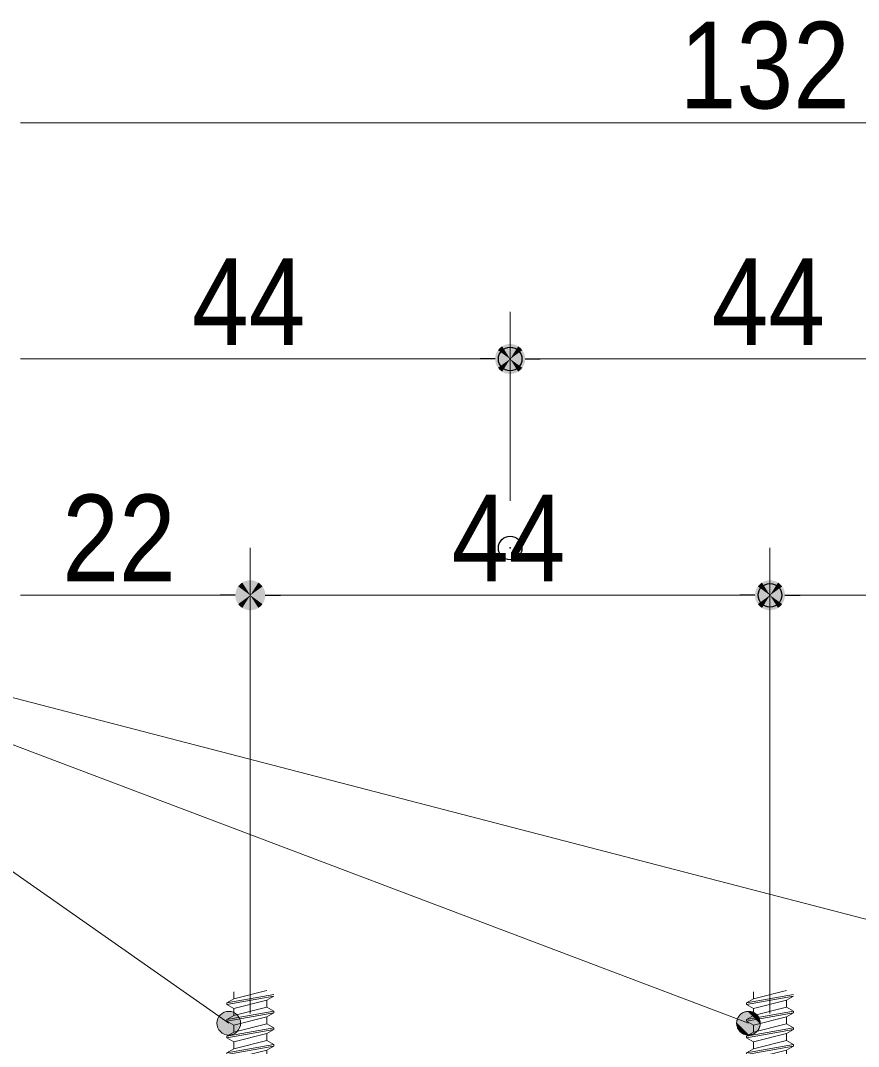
# Model space of a CAD drawing. Units: millimetres, scale not verified, with parts at other scales. Extents: x -6062 to 6062, y -3045 to 3045.
# Drawn here: x 683.4 to 1038.1, y 1014 to 1448.2 of the extents above; entities that cross this region are included whole.
import ezdxf
from ezdxf.enums import TextEntityAlignment as Align

# ---------------------------------------------------------------- set-up
doc = ezdxf.new("R2010")
doc.units = ezdxf.units.MM
doc.header["$LTSCALE"] = 20
doc.header["$PDMODE"] = 32
doc.header["$PDSIZE"] = 10
doc.linetypes.add('USER2', pattern=[2.91, 1.76, -0.4, 0.35, -0.4])
for name, color, linetype, lineweight in [('0-0_3一般', 7, 'Continuous', 15), ('0-1_2寸法-3', 7, 'Continuous', 15), ('0-2_2寸法-1', 7, 'Continuous', 15), ('0-3_0', 7, 'Continuous', 25)]:
    doc.layers.add(name, color=color, linetype=linetype, lineweight=lineweight)
doc.layers.add('0-4_Defpoints', color=7, linetype='Continuous')
doc.styles.add('ＭＳ Ｐゴシック', font='')
doc.styles.get('ＭＳ Ｐゴシック').set_extended_font_data('MS PGothic')

# ---------------------------------------------------------------- blocks, each defined once
blk = doc.blocks.new('グループ-10')
at = {"layer": '0-0_3一般'}
for p, q in [((51163.7, 20636.7), (51563.7, 20707.3)), ((51503.7, 20755.3), (51223.7, 20684.6)), ((51223.7, 20743.4), (51223.7, 20684.6)), ((51503.7, 20672.7), (51563.7, 20707.3)), ((51503.7, 20672.7), (51503.7, 20614)), ((51163.7, 20636.7), (51163.7, 20650)), ((51223.7, 20602), (51223.7, 20543.3)), ((51563.7, 20579.3), (51163.7, 20508.7)), ((51163.7, 20508.7), (51223.7, 20543.3)), ((51163.7, 20495.3), (51163.7, 20508.7)), ((51163.7, 20495.3), (51223.7, 20460.7)), ((51223.7, 20460.7), (51503.7, 20531.4)), ((51503.7, 20531.4), (51563.7, 20566)), ((51503.7, 20531.4), (51503.7, 20472.6)), ((51163.7, 20354), (51563.7, 20424.7)), ((51503.7, 20472.6), (51223.7, 20402)), ((51223.7, 20460.7), (51223.7, 20402)), ((51563.7, 20438), (51503.7, 20472.6)), ((51503.7, 20390), (51563.7, 20424.7)), ((51563.7, 20424.7), (51563.7, 20438)), ((51163.7, 20354), (51163.7, 20367.3)), ((51503.7, 20390), (51503.7, 20331.3)), ((51563.7, 20296.7), (51163.7, 20226)), ((51163.7, 20226), (51223.7, 20260.6)), ((51223.7, 20319.4), (51223.7, 20260.6)), ((51223.7, 20178), (51503.7, 20248.7)), ((51503.7, 20248.7), (51563.7, 20283.3)), ((51503.7, 20248.7), (51503.7, 20190)), ((51163.7, 20212.7), (51163.7, 20226)), ((51163.7, 20212.7), (51223.7, 20178)), ((51503.7, 20190), (51223.7, 20119.3)), ((51223.7, 20178), (51223.7, 20119.3)), ((51563.7, 20155.3), (51503.7, 20190)), ((51563.7, 20142), (51563.7, 20155.3)), ((51163.7, 20071.3), (51563.7, 20142)), ((51163.7, 20071.3), (51163.7, 20084.7)), ((51503.7, 20107.4), (51563.7, 20142)), ((51503.7, 20107.4), (51503.7, 20048.6)), ((51563.7, 20014), (51163.7, 19943.3)), ((51163.7, 19943.3), (51223.7, 19978)), ((51223.7, 20036.7), (51223.7, 19978)), ((51503.7, 19966), (51563.7, 20000.7)), ((51163.7, 19930), (51163.7, 19943.3)), ((51163.7, 19930), (51223.5, 19895.5)), ((51223.5, 19895.5), (51223.7, 19895.4)), ((51223.7, 19895.4), (51503.7, 19966)), ((51503.7, 19966), (51503.7, 19900)), ((51173.7, 19850), (51553.7, 19850)), ((51553.7, 19850), (51713.7, 19850)), ((51713.7, 19850), (51713.7, 19777.8))]:
    blk.add_line(p, q, dxfattribs=at)
at = {"layer": '0-0_3一般', "linetype": 'USER2'}
blk.add_line((51363.7, 19590), (51363.7, 19541.7), dxfattribs=at)
at = {"layer": '0-0_3一般'}
for points in [[(51563.7, 20720.7), (51163.7, 20650), (51223.7, 20684.6)], [(51163.7, 20636.7), (51223.7, 20602), (51503.7, 20672.7)], [(51563.7, 20579.3), (51503.7, 20614), (51223.7, 20543.3)], [(51163.7, 20495.3), (51563.7, 20566), (51563.7, 20579.3)], [(51563.7, 20438), (51163.7, 20367.3), (51223.7, 20402)], [(51163.7, 20354), (51223.7, 20319.4), (51503.7, 20390)], [(51563.7, 20296.7), (51503.7, 20331.3), (51223.7, 20260.6)], [(51163.7, 20212.7), (51563.7, 20283.3), (51563.7, 20296.7)], [(51563.7, 20155.3), (51163.7, 20084.7), (51223.7, 20119.3)], [(51163.7, 20071.3), (51223.7, 20036.7), (51503.7, 20107.4)], [(51163.7, 19930), (51563.7, 20000.7), (51563.7, 20014)], [(51563.7, 20014), (51503.7, 20048.6), (51223.7, 19978)], [(51013.7, 19777.8), (51013.7, 19850), (51173.7, 19850)]]:
    blk.add_lwpolyline(points, dxfattribs=at)
for centre, radius, start, end in [((51173.7, 19900), 50, 270, 354.8103), ((51553.7, 19900), 50, 180, 270), ((51113.7, 19777.8), 100, 180, 231.31781), ((51613.7, 19777.8), 100, 308.68219, 0), ((51363.7, 20090), 500, 231.31781, 270), ((51363.7, 20090), 500, 270, 308.68219)]:
    blk.add_arc(centre, radius, start, end, dxfattribs=at)
blk = doc.blocks.new('グループ-15')
at = {"layer": '0-0_3一般'}
for p, q in [((55963.7, 20720.7), (55563.7, 20650)), ((55563.7, 20636.7), (55963.7, 20707.3)), ((55563.7, 20650), (55623.7, 20684.6)), ((55903.7, 20755.3), (55623.7, 20684.6)), ((55623.7, 20743.4), (55623.7, 20684.6)), ((55623.7, 20602), (55903.7, 20672.7)), ((55903.7, 20672.7), (55963.7, 20707.3)), ((55903.7, 20672.7), (55903.7, 20614)), ((55563.7, 20636.7), (55563.7, 20650)), ((55563.7, 20636.7), (55623.7, 20602)), ((55903.7, 20614), (55623.7, 20543.3)), ((55623.7, 20602), (55623.7, 20543.3)), ((55963.7, 20579.3), (55903.7, 20614)), ((55563.7, 20495.3), (55963.7, 20566)), ((55563.7, 20495.3), (55563.7, 20508.7)), ((55903.7, 20531.4), (55963.7, 20566)), ((55903.7, 20531.4), (55903.7, 20472.6)), ((55963.7, 20566), (55963.7, 20579.3)), ((55963.7, 20438), (55563.7, 20367.3)), ((55623.7, 20460.7), (55623.7, 20402)), ((55903.7, 20390), (55963.7, 20424.7)), ((55563.7, 20367.3), (55623.7, 20402)), ((55563.7, 20354), (55563.7, 20367.3)), ((55563.7, 20354), (55623.7, 20319.4)), ((55623.7, 20319.4), (55903.7, 20390)), ((55903.7, 20331.3), (55623.7, 20260.6)), ((55903.7, 20390), (55903.7, 20331.3)), ((55963.7, 20296.7), (55903.7, 20331.3)), ((55563.7, 20212.7), (55963.7, 20283.3)), ((55623.7, 20319.4), (55623.7, 20260.6)), ((55903.7, 20248.7), (55963.7, 20283.3)), ((55903.7, 20248.7), (55903.7, 20190)), ((55963.7, 20283.3), (55963.7, 20296.7)), ((55563.7, 20212.7), (55563.7, 20226)), ((55963.7, 20155.3), (55563.7, 20084.7)), ((55623.7, 20178), (55623.7, 20119.3)), ((55563.7, 20084.7), (55623.7, 20119.3)), ((55563.7, 20071.3), (55563.7, 20084.7)), ((55563.7, 20071.3), (55623.7, 20036.7)), ((55623.7, 20036.7), (55903.7, 20107.4)), ((55903.7, 20107.4), (55963.7, 20142)), ((55903.7, 20107.4), (55903.7, 20048.6)), ((55563.7, 19930), (55963.7, 20000.7)), ((55903.7, 20048.6), (55623.7, 19978)), ((55623.7, 20036.7), (55623.7, 19978)), ((55963.7, 20014), (55903.7, 20048.6)), ((55903.7, 19966), (55963.7, 20000.7)), ((55963.7, 20000.7), (55963.7, 20014)), ((55563.7, 19930), (55563.7, 19943.3)), ((55563.7, 19930), (55623.5, 19895.5)), ((55623.5, 19895.5), (55623.7, 19895.4)), ((55623.7, 19895.4), (55903.7, 19966)), ((55903.7, 19966), (55903.7, 19900)), ((55413.7, 19850), (55573.7, 19850)), ((55413.7, 19777.8), (55413.7, 19850)), ((56113.7, 19850), (56113.7, 19777.8))]:
    blk.add_line(p, q, dxfattribs=at)
at = {"layer": '0-0_3一般', "linetype": 'USER2'}
blk.add_line((55763.7, 19590), (55763.7, 19541.7), dxfattribs=at)
at = {"layer": '0-0_3一般'}
for points in [[(55963.7, 20579.3), (55563.7, 20508.7), (55623.7, 20543.3)], [(55563.7, 20495.3), (55623.7, 20460.7), (55903.7, 20531.4)], [(55563.7, 20354), (55963.7, 20424.7), (55963.7, 20438)], [(55963.7, 20438), (55903.7, 20472.6), (55623.7, 20402)], [(55963.7, 20296.7), (55563.7, 20226), (55623.7, 20260.6)], [(55563.7, 20212.7), (55623.7, 20178), (55903.7, 20248.7)], [(55563.7, 20071.3), (55963.7, 20142), (55963.7, 20155.3)], [(55963.7, 20155.3), (55903.7, 20190), (55623.7, 20119.3)], [(55963.7, 20014), (55563.7, 19943.3), (55623.7, 19978)], [(55573.7, 19850), (55953.7, 19850), (56113.7, 19850)]]:
    blk.add_lwpolyline(points, dxfattribs=at)
for centre, radius, start, end in [((55573.7, 19900), 50, 270, 354.8103), ((55953.7, 19900), 50, 180, 270), ((55513.7, 19777.8), 100, 180, 231.31781), ((56013.7, 19777.8), 100, 308.68219, 0), ((55763.7, 20090), 500, 231.31781, 270), ((55763.7, 20090), 500, 270, 308.68219)]:
    blk.add_arc(centre, radius, start, end, dxfattribs=at)
blk = doc.blocks.new('グループ-20')
at = {"layer": '0-0_3一般'}
for name in ['グループ-10', 'グループ-15']:
    blk.add_blockref(name, (0, 0), dxfattribs=at)
blk = doc.blocks.new('_Dot')
at = {"layer": '0-3_0'}
blk.add_line((-10, 0), (-20, 0), dxfattribs=at)
for points in [[(0, 0), (-8.09, 5.88), (-7.29, 6.85)], [(0, 0), (-7.29, 6.85), (-6.37, 7.71)], [(0, 0), (-6.37, 7.71), (-5.36, 8.44)], [(0, 0), (-5.36, 8.44), (-4.26, 9.05)], [(0, 0), (-4.26, 9.05), (-3.09, 9.51)], [(0, 0), (-3.09, 9.51), (-1.87, 9.82)], [(0, 0), (-1.87, 9.82), (-0.63, 9.98)], [(0, 0), (-0.63, 9.98), (0.63, 9.98)], [(0, 0), (0.63, 9.98), (1.87, 9.82)], [(0, 0), (1.87, 9.82), (3.09, 9.51)], [(0, 0), (3.09, 9.51), (4.26, 9.05)], [(0, 0), (4.26, 9.05), (5.36, 8.44)], [(0, 0), (5.36, 8.44), (6.37, 7.71)], [(0, 0), (6.37, 7.71), (7.29, 6.85)], [(0, 0), (7.29, 6.85), (8.09, 5.88)], [(0, 0), (-10, 0), (-9.92, 1.25)], [(0, 0), (-9.92, -1.25), (-10, 0)], [(0, 0), (-9.92, 1.25), (-9.69, 2.49)], [(0, 0), (-9.69, -2.49), (-9.92, -1.25)], [(0, 0), (-9.69, 2.49), (-9.3, 3.68)], [(0, 0), (-9.3, -3.68), (-9.69, -2.49)], [(0, 0), (-9.3, 3.68), (-8.76, 4.82)], [(0, 0), (-8.76, -4.82), (-9.3, -3.68)], [(0, 0), (-8.76, 4.82), (-8.09, 5.88)], [(0, 0), (-8.09, -5.88), (-8.76, -4.82)], [(0, 0), (-7.29, -6.85), (-8.09, -5.88)], [(0, 0), (-6.37, -7.71), (-7.29, -6.85)], [(0, 0), (-5.36, -8.44), (-6.37, -7.71)], [(0, 0), (-4.26, -9.05), (-5.36, -8.44)], [(0, 0), (-3.09, -9.51), (-4.26, -9.05)], [(0, 0), (-1.87, -9.82), (-3.09, -9.51)], [(0, 0), (-0.63, -9.98), (-1.87, -9.82)], [(0, 0), (0.63, -9.98), (-0.63, -9.98)], [(0, 0), (8.09, 5.88), (8.76, 4.82)], [(0, 0), (8.76, 4.82), (9.3, 3.68)], [(0, 0), (9.3, 3.68), (9.69, 2.49)], [(0, 0), (9.69, 2.49), (9.92, 1.25)], [(0, 0), (9.92, 1.25), (10, 0)], [(0, 0), (1.87, -9.82), (0.63, -9.98)], [(0, 0), (3.09, -9.51), (1.87, -9.82)], [(0, 0), (4.26, -9.05), (3.09, -9.51)], [(0, 0), (5.36, -8.44), (4.26, -9.05)], [(0, 0), (6.37, -7.71), (5.36, -8.44)], [(0, 0), (7.29, -6.85), (6.37, -7.71)], [(0, 0), (8.09, -5.88), (7.29, -6.85)], [(0, 0), (8.76, -4.82), (8.09, -5.88)], [(0, 0), (9.3, -3.68), (8.76, -4.82)], [(0, 0), (9.69, -2.49), (9.3, -3.68)], [(0, 0), (9.92, -1.25), (9.69, -2.49)], [(0, 0), (10, 0), (9.92, -1.25)]]:
    blk.add_solid(points, dxfattribs=at)

msp = doc.modelspace()

# ---------------------------------------------------------------- hatches: boundary and pattern name
at = {"layer": '0-1_2寸法-3'}
msp.add_hatch(color=256, dxfattribs=at).paths.add_polyline_path([(776.56, 1023.87, 1), (766.54, 1023.87, 1)])

# ---------------------------------------------------------------- linework, layer by layer
for q in [(991.55, 1023.87), (1210.68, 1023.87)]:
    msp.add_line((512.86, 1205), q, dxfattribs=at)
for points in [[(771.55, 1023.87), (512.86, 1205), (226.56, 1205)], [(986.62, 1023), (986.58, 1023.25), (986.56, 1023.49), (986.54, 1023.74), (986.54, 1023.98), (986.55, 1024.23), (986.58, 1024.47), (986.61, 1024.71), (986.66, 1024.96), (986.72, 1025.19), (986.79, 1025.43), (986.87, 1025.66)], [(986.87, 1025.66), (986.97, 1025.89), (987.07, 1026.11), (987.19, 1026.33), (987.31, 1026.54), (987.45, 1026.74), (987.6, 1026.94), (987.75, 1027.13), (987.92, 1027.31), (988.09, 1027.49), (988.27, 1027.65), (988.46, 1027.81), (988.66, 1027.96), (988.86, 1028.09), (989.07, 1028.22), (989.29, 1028.34), (989.51, 1028.44), (989.74, 1028.54), (989.97, 1028.62), (990.21, 1028.69), (990.44, 1028.75), (990.69, 1028.8), (990.93, 1028.84), (991.17, 1028.86), (991.42, 1028.87), (991.66, 1028.87), (991.91, 1028.86), (992.15, 1028.84), (992.4, 1028.8), (992.64, 1028.75), (992.88, 1028.69), (993.11, 1028.62), (993.34, 1028.54), (993.57, 1028.45), (993.79, 1028.34), (994.01, 1028.23), (994.22, 1028.1), (994.43, 1027.97), (994.62, 1027.82), (994.81, 1027.66)], [(994.81, 1027.66), (995, 1027.5), (995.17, 1027.33), (995.34, 1027.14), (995.49, 1026.95), (995.64, 1026.76), (995.78, 1026.55), (995.9, 1026.34), (996.02, 1026.13), (996.12, 1025.9), (996.22, 1025.68), (996.3, 1025.45), (996.37, 1025.21), (996.43, 1024.97), (996.48, 1024.73), (996.52, 1024.49), (996.54, 1024.24), (996.56, 1024), (996.56, 1023.75), (996.54, 1023.51), (996.52, 1023.26), (996.48, 1023.02), (996.44, 1022.78), (996.38, 1022.54), (996.31, 1022.3), (996.22, 1022.07), (996.13, 1021.84), (996.03, 1021.62), (995.91, 1021.41), (995.78, 1021.19), (995.65, 1020.99), (995.5, 1020.79), (995.35, 1020.6), (995.18, 1020.42), (995.01, 1020.25), (994.83, 1020.08), (994.64, 1019.92), (994.44, 1019.78), (994.24, 1019.64), (994.02, 1019.51)], [(994.02, 1019.51), (993.81, 1019.4), (993.59, 1019.29), (993.36, 1019.2), (993.13, 1019.11), (992.89, 1019.04), (992.65, 1018.98), (992.41, 1018.93), (992.17, 1018.9), (991.93, 1018.87), (991.68, 1018.86), (991.43, 1018.86), (991.19, 1018.87), (990.94, 1018.9), (990.7, 1018.93), (990.46, 1018.98), (990.22, 1019.04), (989.99, 1019.11), (989.75, 1019.19), (989.53, 1019.29), (989.31, 1019.39), (989.09, 1019.51), (988.88, 1019.63), (988.67, 1019.77), (988.48, 1019.91), (988.28, 1020.07), (988.1, 1020.23), (987.93, 1020.41), (987.76, 1020.59), (987.61, 1020.78), (987.46, 1020.98), (987.32, 1021.18), (987.2, 1021.39), (987.08, 1021.61), (986.97, 1021.83), (986.88, 1022.06), (986.8, 1022.29), (986.73, 1022.52), (986.67, 1022.76), (986.62, 1023)]]:
    msp.add_lwpolyline(points, dxfattribs=at)
msp.add_circle((771.55, 1023.87), 5.01, dxfattribs=at)
for points in [[(986.61, 1024.71), (992.65, 1018.98), (986.66, 1024.96)], [(986.66, 1024.96), (992.89, 1019.04), (986.72, 1025.19)], [(986.66, 1024.96), (992.65, 1018.98), (992.89, 1019.04)], [(986.72, 1025.19), (993.13, 1019.11), (986.79, 1025.43)], [(986.72, 1025.19), (992.89, 1019.04), (993.13, 1019.11)], [(986.79, 1025.43), (993.36, 1019.2), (986.87, 1025.66)], [(986.79, 1025.43), (993.13, 1019.11), (993.36, 1019.2)], [(986.87, 1025.66), (993.59, 1019.29), (986.97, 1025.89)], [(986.87, 1025.66), (993.36, 1019.2), (993.59, 1019.29)], [(986.97, 1025.89), (993.81, 1019.4), (987.07, 1026.11)], [(986.97, 1025.89), (993.59, 1019.29), (993.81, 1019.4)], [(987.07, 1026.11), (994.02, 1019.51), (987.19, 1026.33)], [(987.07, 1026.11), (993.81, 1019.4), (994.02, 1019.51)], [(987.19, 1026.33), (994.24, 1019.64), (987.31, 1026.54)], [(987.19, 1026.33), (994.02, 1019.51), (994.24, 1019.64)], [(987.31, 1026.54), (994.44, 1019.78), (987.45, 1026.74)], [(987.31, 1026.54), (994.24, 1019.64), (994.44, 1019.78)], [(987.45, 1026.74), (994.64, 1019.92), (987.6, 1026.94)], [(987.45, 1026.74), (994.44, 1019.78), (994.64, 1019.92)], [(987.6, 1026.94), (994.83, 1020.08), (987.75, 1027.13)], [(987.6, 1026.94), (994.64, 1019.92), (994.83, 1020.08)], [(987.75, 1027.13), (995.01, 1020.25), (987.92, 1027.31)], [(987.75, 1027.13), (994.83, 1020.08), (995.01, 1020.25)], [(987.92, 1027.31), (995.18, 1020.42), (988.09, 1027.49)], [(987.92, 1027.31), (995.01, 1020.25), (995.18, 1020.42)], [(988.09, 1027.49), (995.35, 1020.6), (988.27, 1027.65)], [(988.09, 1027.49), (995.18, 1020.42), (995.35, 1020.6)], [(988.27, 1027.65), (995.5, 1020.79), (988.46, 1027.81)], [(988.27, 1027.65), (995.35, 1020.6), (995.5, 1020.79)], [(988.46, 1027.81), (995.65, 1020.99), (988.66, 1027.96)], [(988.46, 1027.81), (995.5, 1020.79), (995.65, 1020.99)], [(988.66, 1027.96), (995.78, 1021.19), (988.86, 1028.09)], [(988.66, 1027.96), (995.65, 1020.99), (995.78, 1021.19)], [(988.86, 1028.09), (995.91, 1021.41), (989.07, 1028.22)], [(988.86, 1028.09), (995.78, 1021.19), (995.91, 1021.41)], [(989.07, 1028.22), (996.03, 1021.62), (989.29, 1028.34)], [(989.07, 1028.22), (995.91, 1021.41), (996.03, 1021.62)], [(989.29, 1028.34), (996.13, 1021.84), (989.51, 1028.44)], [(989.29, 1028.34), (996.03, 1021.62), (996.13, 1021.84)], [(989.51, 1028.44), (996.22, 1022.07), (989.74, 1028.54)], [(989.51, 1028.44), (996.13, 1021.84), (996.22, 1022.07)], [(989.74, 1028.54), (996.31, 1022.3), (989.97, 1028.62)], [(989.74, 1028.54), (996.22, 1022.07), (996.31, 1022.3)], [(989.97, 1028.62), (996.38, 1022.54), (990.21, 1028.69)], [(989.97, 1028.62), (996.31, 1022.3), (996.38, 1022.54)], [(990.21, 1028.69), (996.44, 1022.78), (990.44, 1028.75)], [(990.21, 1028.69), (996.38, 1022.54), (996.44, 1022.78)], [(990.44, 1028.75), (996.48, 1023.02), (990.69, 1028.8)], [(990.44, 1028.75), (996.44, 1022.78), (996.48, 1023.02)], [(990.69, 1028.8), (996.52, 1023.26), (990.93, 1028.84)], [(990.69, 1028.8), (996.48, 1023.02), (996.52, 1023.26)], [(990.93, 1028.84), (996.54, 1023.51), (991.17, 1028.86)], [(990.93, 1028.84), (996.52, 1023.26), (996.54, 1023.51)], [(991.17, 1028.86), (996.56, 1023.75), (991.42, 1028.87)], [(991.17, 1028.86), (996.54, 1023.51), (996.56, 1023.75)], [(991.42, 1028.87), (996.56, 1024), (991.66, 1028.87)], [(991.42, 1028.87), (996.56, 1023.75), (996.56, 1024)], [(991.66, 1028.87), (996.54, 1024.24), (991.91, 1028.86)], [(991.66, 1028.87), (996.56, 1024), (996.54, 1024.24)], [(991.91, 1028.86), (996.52, 1024.49), (992.15, 1028.84)], [(991.91, 1028.86), (996.54, 1024.24), (996.52, 1024.49)], [(992.15, 1028.84), (996.48, 1024.73), (992.4, 1028.8)], [(992.15, 1028.84), (996.52, 1024.49), (996.48, 1024.73)], [(992.4, 1028.8), (996.43, 1024.97), (992.64, 1028.75)], [(992.4, 1028.8), (996.48, 1024.73), (996.43, 1024.97)], [(992.64, 1028.75), (996.37, 1025.21), (992.88, 1028.69)], [(992.64, 1028.75), (996.43, 1024.97), (996.37, 1025.21)], [(992.88, 1028.69), (996.3, 1025.45), (993.11, 1028.62)], [(992.88, 1028.69), (996.37, 1025.21), (996.3, 1025.45)], [(993.11, 1028.62), (996.22, 1025.68), (993.34, 1028.54)], [(993.11, 1028.62), (996.3, 1025.45), (996.22, 1025.68)], [(993.34, 1028.54), (996.12, 1025.9), (993.57, 1028.45)], [(993.34, 1028.54), (996.22, 1025.68), (996.12, 1025.9)], [(993.57, 1028.45), (996.02, 1026.13), (993.79, 1028.34)], [(993.57, 1028.45), (996.12, 1025.9), (996.02, 1026.13)], [(993.79, 1028.34), (995.9, 1026.34), (994.01, 1028.23)], [(993.79, 1028.34), (996.02, 1026.13), (995.9, 1026.34)], [(994.01, 1028.23), (995.78, 1026.55), (994.22, 1028.1)], [(994.01, 1028.23), (995.9, 1026.34), (995.78, 1026.55)], [(994.22, 1028.1), (995.64, 1026.76), (994.43, 1027.97)], [(994.22, 1028.1), (995.78, 1026.55), (995.64, 1026.76)], [(994.43, 1027.97), (995.49, 1026.95), (994.62, 1027.82)], [(994.43, 1027.97), (995.64, 1026.76), (995.49, 1026.95)], [(994.62, 1027.82), (995.34, 1027.14), (994.81, 1027.66)], [(994.62, 1027.82), (995.49, 1026.95), (995.34, 1027.14)], [(994.81, 1027.66), (995.17, 1027.33), (995, 1027.5)], [(994.81, 1027.66), (995.34, 1027.14), (995.17, 1027.33)], [(986.54, 1023.98), (991.93, 1018.87), (986.55, 1024.23)], [(986.54, 1023.98), (991.68, 1018.86), (991.93, 1018.87)], [(986.54, 1023.74), (991.68, 1018.86), (986.54, 1023.98)], [(986.54, 1023.74), (991.43, 1018.86), (991.68, 1018.86)], [(986.56, 1023.49), (991.43, 1018.86), (986.54, 1023.74)], [(986.55, 1024.23), (992.17, 1018.9), (986.58, 1024.47)], [(986.55, 1024.23), (991.93, 1018.87), (992.17, 1018.9)], [(986.56, 1023.49), (991.19, 1018.87), (991.43, 1018.86)], [(986.58, 1023.25), (991.19, 1018.87), (986.56, 1023.49)], [(986.58, 1024.47), (992.41, 1018.93), (986.61, 1024.71)], [(986.58, 1024.47), (992.17, 1018.9), (992.41, 1018.93)], [(986.58, 1023.25), (990.94, 1018.9), (991.19, 1018.87)], [(986.62, 1023), (990.94, 1018.9), (986.58, 1023.25)], [(986.61, 1024.71), (992.41, 1018.93), (992.65, 1018.98)], [(986.62, 1023), (990.7, 1018.93), (990.94, 1018.9)], [(986.67, 1022.76), (990.7, 1018.93), (986.62, 1023)], [(986.67, 1022.76), (990.46, 1018.98), (990.7, 1018.93)], [(986.73, 1022.52), (990.46, 1018.98), (986.67, 1022.76)], [(986.73, 1022.52), (990.22, 1019.04), (990.46, 1018.98)], [(986.8, 1022.29), (990.22, 1019.04), (986.73, 1022.52)], [(986.8, 1022.29), (989.99, 1019.11), (990.22, 1019.04)], [(986.88, 1022.06), (989.99, 1019.11), (986.8, 1022.29)], [(986.88, 1022.06), (989.75, 1019.19), (989.99, 1019.11)], [(986.97, 1021.83), (989.75, 1019.19), (986.88, 1022.06)], [(986.97, 1021.83), (989.53, 1019.29), (989.75, 1019.19)], [(987.08, 1021.61), (989.53, 1019.29), (986.97, 1021.83)], [(987.08, 1021.61), (989.31, 1019.39), (989.53, 1019.29)], [(987.2, 1021.39), (989.31, 1019.39), (987.08, 1021.61)], [(987.2, 1021.39), (989.09, 1019.51), (989.31, 1019.39)], [(987.32, 1021.18), (989.09, 1019.51), (987.2, 1021.39)], [(987.32, 1021.18), (988.88, 1019.63), (989.09, 1019.51)], [(987.46, 1020.98), (988.88, 1019.63), (987.32, 1021.18)], [(987.46, 1020.98), (988.67, 1019.77), (988.88, 1019.63)], [(987.61, 1020.78), (988.67, 1019.77), (987.46, 1020.98)], [(987.61, 1020.78), (988.48, 1019.91), (988.67, 1019.77)], [(987.76, 1020.59), (988.48, 1019.91), (987.61, 1020.78)], [(987.76, 1020.59), (988.28, 1020.07), (988.48, 1019.91)], [(987.93, 1020.41), (988.28, 1020.07), (987.76, 1020.59)], [(987.93, 1020.41), (988.1, 1020.23), (988.28, 1020.07)]]:
    msp.add_solid(points, dxfattribs=at)
at = {"layer": '0-2_2寸法-1'}
for p, q in [((683.4, 1405), (1317.97, 1405)), ((890.68, 1245), (890.68, 1325)), ((890.68, 1245), (890.68, 1325)), ((683.4, 1305), (877.97, 1305)), ((903.4, 1305), (1097.97, 1305)), ((780.68, 1028.05), (780.68, 1225)), ((780.68, 1028.05), (780.68, 1225)), ((1000.68, 1028.05), (1000.68, 1225)), ((1000.68, 1028.05), (1000.68, 1225)), ((767.97, 1205), (683.4, 1205)), ((793.4, 1205), (987.97, 1205)), ((1207.97, 1205), (1013.4, 1205))]:
    msp.add_line(p, q, dxfattribs=at)
at = {"layer": '0-4_Defpoints'}
for p in [(890.68, 1305), (890.68, 1225), (1000.68, 1205)]:
    msp.add_point(p, dxfattribs=at)

# ---------------------------------------------------------------- block references
at = {"layer": '0-0_3一般', "xscale": 0.05, "yscale": 0.05}
msp.add_blockref('グループ-20', (-1787.5, 0), dxfattribs=at)
at = {"layer": '0-2_2寸法-1', "xscale": 0.6356201, "yscale": 0.6356201}
for p in [(890.68, 1305), (780.68, 1205), (1000.68, 1205)]:
    msp.add_blockref('_Dot', p, dxfattribs=at)
at = {"layer": '0-2_2寸法-1', "xscale": 0.6356201, "yscale": 0.6356201, "rotation": 180}
for p in [(890.68, 1305), (780.68, 1205), (1000.68, 1205)]:
    msp.add_blockref('_Dot', p, dxfattribs=at)

# ---------------------------------------------------------------- texts
at = {"layer": '0-2_2寸法-1', "style": 'ＭＳ Ｐゴシック', "width": 0.9}
for s, p in [('132', (962.46, 1400.04)), ('44', (755.99, 1299.94)), ('44', (975.99, 1299.94)), ('22', (701.09, 1199.94)), ('44', (865.99, 1199.94))]:
    msp.add_text(s, height=36.66, dxfattribs=at).set_placement(p, align=Align.BOTTOM_LEFT)

doc.saveas('drawing.dxf')
